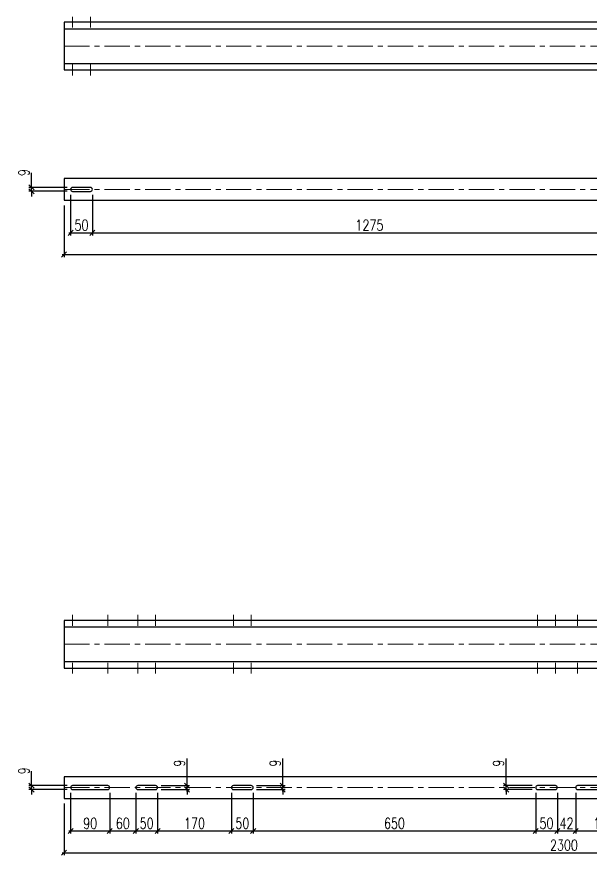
# Model space of a CAD drawing. Header units: millimetres. Extents: x -109 to 3611, y -131 to 11347.
# Drawn here: x -109 to 1210, y -131 to 1800 of the extents above; entities that cross this region are included whole.
import ezdxf

# ---------------------------------------------------------------- set-up
doc = ezdxf.new("R2010")
doc.units = ezdxf.units.MM
doc.header["$LTSCALE"] = 1.833333
doc.header["$PDMODE"] = 1
doc.linetypes.add('CENTER', pattern=[50.8, 31.75, -6.35, 6.35, -6.35])
doc.layers.get('0').update_dxf_attribs({"linetype": 'CONTINUOUS'})
doc.layers.get('Defpoints').update_dxf_attribs({"linetype": 'CONTINUOUS'})
for name, color, linetype, lineweight in [('k_inny', 40, 'CONTINUOUS', 13), ('k_konstrukcja', 3, 'CONTINUOUS', 25), ('k_osie', 6, 'CENTER', 5), ('k_wymiary', 1, 'CONTINUOUS', 5)]:
    doc.layers.add(name, color=color, linetype=linetype, lineweight=lineweight)
doc.styles.add('TXT3', font='SIMPLEX.SHX', dxfattribs={"width": 0.75, "height": 25})
doc.dimstyles.new('R1', dxfattribs={"dimtxt": 25, "dimasz": 11.666667, "dimexe": 5.833333, "dimexo": 12.5, "dimgap": 5, "dimtad": 1, "dimdec": 0, "dimzin": 0, "dimdsep": 46, "dimtxsty": 'TXT3', "dimblk1": 'OBLIQUE', "dimblk2": 'OBLIQUE', "dimsah": 1, "dimcen": -3, "dimdle": 4.166667, "dimclrt": 2, "dimadec": 0, "dimazin": 0, "dimtfac": 0.75, "dimtdec": 0, "dimtmove": 0, "dimatfit": 3, "dimldrblk": 'NONE', "dimfxl": 1, "dimtvp": 0.75, "dimtolj": 1, "dimtzin": 0, "dimarcsym": 0})

# ---------------------------------------------------------------- blocks, each defined once
blk = doc.blocks.new('Płatew L')
blk.add_lwpolyline([(-50, 4.5), (-50, 25), (-2690, 25), (-2690, -25), (-50, -25), (-50, -4.5)])
for points in [[(-2670.5, -4.5), (-2629.5, -4.5, 1), (-2629.5, 4.5), (-2670.5, 4.5, 1)], [(-1345.5, -4.5), (-1304.5, -4.5, 1), (-1304.5, 4.5), (-1345.5, 4.5, 1)]]:
    blk.add_lwpolyline(points, format="xyb", close=True)
blk.add_lwpolyline([(-50, 4.5), (-60.5, 4.5, 1), (-60.5, -4.5), (-50, -4.5)], format="xyb")
at = {"layer": 'k_inny'}
for points in [[(-275, 12), (-275, 37)], [(-75, 12), (-75, 37)]]:
    blk.add_lwpolyline(points, dxfattribs=at)
at = {"layer": 'k_osie'}
blk.add_lwpolyline([(-2690, 0), (-50, 0)], dxfattribs=at)
blk = doc.blocks.new('Płatew S')
blk.add_lwpolyline([(-10, 4.5), (-10, 25), (-2310, 25), (-2310, -25), (-10, -25), (-10, -4.5)])
for points in [[(-2290.5, -4.5), (-2209.5, -4.5, 1), (-2209.5, 4.5), (-2290.5, 4.5, 1)], [(-2140.5, -4.5), (-2099.5, -4.5, 1), (-2099.5, 4.5), (-2140.5, 4.5, 1)], [(-1920.5, -4.5), (-1879.5, -4.5, 1), (-1879.5, 4.5), (-1920.5, 4.5, 1)], [(-1220.5, -4.5), (-1179.5, -4.5, 1), (-1179.5, 4.5), (-1220.5, 4.5, 1)], [(-1128.5, -4.5), (-1007.5, -4.5, 1), (-1007.5, 4.5), (-1128.5, 4.5, 1)], [(-520.5, -4.5), (-479.5, -4.5, 1), (-479.5, 4.5), (-520.5, 4.5, 1)]]:
    blk.add_lwpolyline(points, format="xyb", close=True)
blk.add_lwpolyline([(-10, 4.5), (-20.5, 4.5, 1), (-20.5, -4.5), (-10, -4.5)], format="xyb")
at = {"layer": 'k_inny'}
for points in [[(-235, 12), (-235, 37)], [(-35, 12), (-35, 37)]]:
    blk.add_lwpolyline(points, dxfattribs=at)
at = {"layer": 'k_osie'}
blk.add_lwpolyline([(-2310, 0), (-10, 0)], dxfattribs=at)
blk = doc.blocks.new('Poz. 81')
blk.add_lwpolyline([(-2275, 55), (-2275, -55), (25, -55), (25, 55)], close=True)
for points in [[(-2275, 40), (25, 40)], [(-2275, -40), (25, -40)]]:
    blk.add_lwpolyline(points)
for centre in [(-200, 0), (0, 0)]:
    blk.add_circle(centre, 7)
at = {"layer": 'k_inny'}
for points in [[(-2255.5, 42.5), (-2255.5, 67.5)], [(-2174.5, 42.5), (-2174.5, 67.5)], [(-2105.5, 42.5), (-2105.5, 67.5)], [(-2064.5, 42.5), (-2064.5, 67.5)], [(-1885.5, 42.5), (-1885.5, 67.5)], [(-1844.5, 42.5), (-1844.5, 67.5)], [(-1185.5, 42.5), (-1185.5, 67.5)], [(-1144.5, 42.5), (-1144.5, 67.5)], [(-1093.5, 42.5), (-1093.5, 67.5)], [(-972.5, 42.5), (-972.5, 67.5)], [(-485.5, 42.5), (-485.5, 67.5)], [(-444.5, 42.5), (-444.5, 67.5)], [(14.5, 42.5), (14.5, 67.5)], [(-2255.5, -67.5), (-2255.5, -42.5)], [(-2174.5, -67.5), (-2174.5, -42.5)], [(-2105.5, -67.5), (-2105.5, -42.5)], [(-2064.5, -67.5), (-2064.5, -42.5)], [(-1885.5, -67.5), (-1885.5, -42.5)], [(-1844.5, -67.5), (-1844.5, -42.5)], [(-1185.5, -67.5), (-1185.5, -42.5)], [(-1144.5, -67.5), (-1144.5, -42.5)], [(-1093.5, -67.5), (-1093.5, -42.5)], [(-972.5, -67.5), (-972.5, -42.5)], [(-485.5, -67.5), (-485.5, -42.5)], [(-444.5, -67.5), (-444.5, -42.5)], [(14.5, -67.5), (14.5, -42.5)]]:
    blk.add_lwpolyline(points, dxfattribs=at)
at = {"layer": 'k_osie'}
blk.add_lwpolyline([(-2275, 0), (25, 0)], dxfattribs=at)
blk = doc.blocks.new('_Oblique')
at = {"color": 0, "linetype": 'ByBlock', "lineweight": -2}
blk.add_line((-0.5, -0.5), (0.5, 0.5), dxfattribs=at)
blk = doc.blocks.new('*D580')
at = {"layer": 'Defpoints', "color": 0}
for p in [(15, 25), (105, 25), (105, -75)]:
    blk.add_point(p, dxfattribs=at)
at = {"layer": 'k_wymiary', "color": 0, "lineweight": -2}
for p, q in [((15, 12.5), (15, -80.8)), ((105, 12.5), (105, -80.8)), ((10.8, -75), (109.2, -75))]:
    blk.add_line(p, q, dxfattribs=at)
at = {"layer": 'k_wymiary', "color": 0, "linetype": 'ByBlock', "lineweight": -2, "xscale": 11.66666666666666, "yscale": 11.66666666666666, "zscale": 11.66666666666666, "rotation": 180}
blk.add_blockref('_Oblique', (15, -75), dxfattribs=at)
at = {"layer": 'k_wymiary', "color": 0, "linetype": 'ByBlock', "lineweight": -2, "xscale": 11.66666666666666, "yscale": 11.66666666666666, "zscale": 11.66666666666666}
blk.add_blockref('_Oblique', (105, -75), dxfattribs=at)
at = {"layer": 'k_wymiary', "color": 2, "insert": (60, -57.5), "char_height": 25, "attachment_point": 5, "style": 'TXT3'}
blk.add_mtext('\\A1;90', dxfattribs=at)
blk = doc.blocks.new('_None')
blk = doc.blocks.new('*D581')
at = {"layer": 'Defpoints', "color": 0}
for p in [(105, 25), (165, 25), (165, -75)]:
    blk.add_point(p, dxfattribs=at)
at = {"layer": 'k_wymiary', "color": 0, "lineweight": -2}
for p, q in [((105, 12.5), (105, -80.8)), ((165, 12.5), (165, -80.8)), ((100.8, -75), (169.2, -75))]:
    blk.add_line(p, q, dxfattribs=at)
at = {"layer": 'k_wymiary', "color": 0, "linetype": 'ByBlock', "lineweight": -2, "xscale": 11.66666666666666, "yscale": 11.66666666666666, "zscale": 11.66666666666666, "rotation": 180}
blk.add_blockref('_Oblique', (105, -75), dxfattribs=at)
at = {"layer": 'k_wymiary', "color": 0, "linetype": 'ByBlock', "lineweight": -2, "xscale": 11.66666666666666, "yscale": 11.66666666666666, "zscale": 11.66666666666666}
blk.add_blockref('_Oblique', (165, -75), dxfattribs=at)
at = {"layer": 'k_wymiary', "color": 2, "insert": (135, -57.5), "char_height": 25, "attachment_point": 5, "style": 'TXT3'}
blk.add_mtext('\\A1;60', dxfattribs=at)
blk = doc.blocks.new('*D582')
at = {"layer": 'Defpoints', "color": 0}
for p in [(165, 25), (215, 25), (215, -75)]:
    blk.add_point(p, dxfattribs=at)
at = {"layer": 'k_wymiary', "color": 0, "lineweight": -2}
for p, q in [((165, 12.5), (165, -80.8)), ((215, 12.5), (215, -80.8)), ((160.8, -75), (219.2, -75))]:
    blk.add_line(p, q, dxfattribs=at)
at = {"layer": 'k_wymiary', "color": 0, "linetype": 'ByBlock', "lineweight": -2, "xscale": 11.66666666666666, "yscale": 11.66666666666666, "zscale": 11.66666666666666, "rotation": 180}
blk.add_blockref('_Oblique', (165, -75), dxfattribs=at)
at = {"layer": 'k_wymiary', "color": 0, "linetype": 'ByBlock', "lineweight": -2, "xscale": 11.66666666666666, "yscale": 11.66666666666666, "zscale": 11.66666666666666}
blk.add_blockref('_Oblique', (215, -75), dxfattribs=at)
at = {"layer": 'k_wymiary', "color": 2, "insert": (190, -57.5), "char_height": 25, "attachment_point": 5, "style": 'TXT3'}
blk.add_mtext('\\A1;50', dxfattribs=at)
blk = doc.blocks.new('*D583')
at = {"layer": 'Defpoints', "color": 0}
for p in [(215, 25), (385, 25), (385, -75)]:
    blk.add_point(p, dxfattribs=at)
at = {"layer": 'k_wymiary', "color": 0, "lineweight": -2}
for p, q in [((215, 12.5), (215, -80.8)), ((385, 12.5), (385, -80.8)), ((210.8, -75), (389.2, -75))]:
    blk.add_line(p, q, dxfattribs=at)
at = {"layer": 'k_wymiary', "color": 0, "linetype": 'ByBlock', "lineweight": -2, "xscale": 11.66666666666666, "yscale": 11.66666666666666, "zscale": 11.66666666666666, "rotation": 180}
blk.add_blockref('_Oblique', (215, -75), dxfattribs=at)
at = {"layer": 'k_wymiary', "color": 0, "linetype": 'ByBlock', "lineweight": -2, "xscale": 11.66666666666666, "yscale": 11.66666666666666, "zscale": 11.66666666666666}
blk.add_blockref('_Oblique', (385, -75), dxfattribs=at)
at = {"layer": 'k_wymiary', "color": 2, "insert": (300, -57.5), "char_height": 25, "attachment_point": 5, "style": 'TXT3'}
blk.add_mtext('\\A1;170', dxfattribs=at)
blk = doc.blocks.new('*D584')
at = {"layer": 'Defpoints', "color": 0}
for p in [(385, 25), (435, 25), (435, -75)]:
    blk.add_point(p, dxfattribs=at)
at = {"layer": 'k_wymiary', "color": 0, "lineweight": -2}
for p, q in [((385, 12.5), (385, -80.8)), ((435, 12.5), (435, -80.8)), ((380.8, -75), (439.2, -75))]:
    blk.add_line(p, q, dxfattribs=at)
at = {"layer": 'k_wymiary', "color": 0, "linetype": 'ByBlock', "lineweight": -2, "xscale": 11.66666666666666, "yscale": 11.66666666666666, "zscale": 11.66666666666666, "rotation": 180}
blk.add_blockref('_Oblique', (385, -75), dxfattribs=at)
at = {"layer": 'k_wymiary', "color": 0, "linetype": 'ByBlock', "lineweight": -2, "xscale": 11.66666666666666, "yscale": 11.66666666666666, "zscale": 11.66666666666666}
blk.add_blockref('_Oblique', (435, -75), dxfattribs=at)
at = {"layer": 'k_wymiary', "color": 2, "insert": (410, -57.5), "char_height": 25, "attachment_point": 5, "style": 'TXT3'}
blk.add_mtext('\\A1;50', dxfattribs=at)
blk = doc.blocks.new('*D585')
at = {"layer": 'Defpoints', "color": 0}
for p in [(435, 25), (1085, 25), (1085, -75)]:
    blk.add_point(p, dxfattribs=at)
at = {"layer": 'k_wymiary', "color": 0, "lineweight": -2}
for p, q in [((435, 12.5), (435, -80.8)), ((1085, 12.5), (1085, -80.8)), ((430.8, -75), (1089.2, -75))]:
    blk.add_line(p, q, dxfattribs=at)
at = {"layer": 'k_wymiary', "color": 0, "linetype": 'ByBlock', "lineweight": -2, "xscale": 11.66666666666666, "yscale": 11.66666666666666, "zscale": 11.66666666666666, "rotation": 180}
blk.add_blockref('_Oblique', (435, -75), dxfattribs=at)
at = {"layer": 'k_wymiary', "color": 0, "linetype": 'ByBlock', "lineweight": -2, "xscale": 11.66666666666666, "yscale": 11.66666666666666, "zscale": 11.66666666666666}
blk.add_blockref('_Oblique', (1085, -75), dxfattribs=at)
at = {"layer": 'k_wymiary', "color": 2, "insert": (760, -57.5), "char_height": 25, "attachment_point": 5, "style": 'TXT3'}
blk.add_mtext('\\A1;650', dxfattribs=at)
blk = doc.blocks.new('*D586')
at = {"layer": 'Defpoints', "color": 0}
for p in [(1085, 25), (1135, 25), (1135, -75)]:
    blk.add_point(p, dxfattribs=at)
at = {"layer": 'k_wymiary', "color": 0, "lineweight": -2}
for p, q in [((1085, 12.5), (1085, -80.8)), ((1135, 12.5), (1135, -80.8)), ((1080.8, -75), (1139.2, -75))]:
    blk.add_line(p, q, dxfattribs=at)
at = {"layer": 'k_wymiary', "color": 0, "linetype": 'ByBlock', "lineweight": -2, "xscale": 11.66666666666666, "yscale": 11.66666666666666, "zscale": 11.66666666666666, "rotation": 180}
blk.add_blockref('_Oblique', (1085, -75), dxfattribs=at)
at = {"layer": 'k_wymiary', "color": 0, "linetype": 'ByBlock', "lineweight": -2, "xscale": 11.66666666666666, "yscale": 11.66666666666666, "zscale": 11.66666666666666}
blk.add_blockref('_Oblique', (1135, -75), dxfattribs=at)
at = {"layer": 'k_wymiary', "color": 2, "insert": (1110, -57.5), "char_height": 25, "attachment_point": 5, "style": 'TXT3'}
blk.add_mtext('\\A1;50', dxfattribs=at)
blk = doc.blocks.new('*D587')
at = {"layer": 'Defpoints', "color": 0}
for p in [(1135, 25), (1177, 25), (1177, -75)]:
    blk.add_point(p, dxfattribs=at)
at = {"layer": 'k_wymiary', "color": 0, "lineweight": -2}
for p, q in [((1135, 12.5), (1135, -80.8)), ((1177, 12.5), (1177, -80.8)), ((1130.8, -75), (1181.2, -75))]:
    blk.add_line(p, q, dxfattribs=at)
at = {"layer": 'k_wymiary', "color": 0, "linetype": 'ByBlock', "lineweight": -2, "xscale": 11.66666666666666, "yscale": 11.66666666666666, "zscale": 11.66666666666666, "rotation": 180}
blk.add_blockref('_Oblique', (1135, -75), dxfattribs=at)
at = {"layer": 'k_wymiary', "color": 0, "linetype": 'ByBlock', "lineweight": -2, "xscale": 11.66666666666666, "yscale": 11.66666666666666, "zscale": 11.66666666666666}
blk.add_blockref('_Oblique', (1177, -75), dxfattribs=at)
at = {"layer": 'k_wymiary', "color": 2, "insert": (1156, -57.5), "char_height": 25, "attachment_point": 5, "style": 'TXT3'}
blk.add_mtext('\\A1;42', dxfattribs=at)
blk = doc.blocks.new('*D588')
at = {"layer": 'Defpoints', "color": 0}
for p in [(1177, 25), (1307, 25), (1307, -75)]:
    blk.add_point(p, dxfattribs=at)
at = {"layer": 'k_wymiary', "color": 0, "lineweight": -2}
for p, q in [((1177, 12.5), (1177, -80.8)), ((1307, 12.5), (1307, -80.8)), ((1172.8, -75), (1311.2, -75))]:
    blk.add_line(p, q, dxfattribs=at)
at = {"layer": 'k_wymiary', "color": 0, "linetype": 'ByBlock', "lineweight": -2, "xscale": 11.66666666666666, "yscale": 11.66666666666666, "zscale": 11.66666666666666, "rotation": 180}
blk.add_blockref('_Oblique', (1177, -75), dxfattribs=at)
at = {"layer": 'k_wymiary', "color": 0, "linetype": 'ByBlock', "lineweight": -2, "xscale": 11.66666666666666, "yscale": 11.66666666666666, "zscale": 11.66666666666666}
blk.add_blockref('_Oblique', (1307, -75), dxfattribs=at)
at = {"layer": 'k_wymiary', "color": 2, "insert": (1242, -57.5), "char_height": 25, "attachment_point": 5, "style": 'TXT3'}
blk.add_mtext('\\A1;130', dxfattribs=at)
blk = doc.blocks.new('*D592')
at = {"layer": 'Defpoints', "color": 0}
for p in [(0, 0.5), (2300, 0), (2300, -125)]:
    blk.add_point(p, dxfattribs=at)
at = {"layer": 'k_wymiary', "color": 0, "lineweight": -2}
for p, q in [((0, -12), (0, -130.8)), ((2300, -12.5), (2300, -130.8)), ((-4.2, -125), (2304.2, -125))]:
    blk.add_line(p, q, dxfattribs=at)
at = {"layer": 'k_wymiary', "color": 0, "linetype": 'ByBlock', "lineweight": -2, "xscale": 11.66666666666666, "yscale": 11.66666666666666, "zscale": 11.66666666666666, "rotation": 180}
blk.add_blockref('_Oblique', (0, -125), dxfattribs=at)
at = {"layer": 'k_wymiary', "color": 0, "linetype": 'ByBlock', "lineweight": -2, "xscale": 11.66666666666666, "yscale": 11.66666666666666, "zscale": 11.66666666666666}
blk.add_blockref('_Oblique', (2300, -125), dxfattribs=at)
at = {"layer": 'k_wymiary', "color": 2, "insert": (1150, -107.5), "char_height": 25, "attachment_point": 5, "style": 'TXT3'}
blk.add_mtext('\\A1;2300', dxfattribs=at)
blk = doc.blocks.new('*D593')
at = {"layer": 'Defpoints', "color": 0}
for p in [(-75, 29.5), (19.5, 29.5), (19.5, 20.5)]:
    blk.add_point(p, dxfattribs=at)
at = {"layer": 'k_wymiary', "color": 0, "lineweight": -2}
for p, q in [((-75, 29.5), (-75, 62.8)), ((7, 29.5), (-80.8, 29.5)), ((7, 20.5), (-80.8, 20.5)), ((-75, 20.5), (-75, 29.5)), ((-75, 20.5), (-75, 8.8))]:
    blk.add_line(p, q, dxfattribs=at)
at = {"layer": 'k_wymiary', "color": 0, "linetype": 'ByBlock', "lineweight": -2, "xscale": 11.66666666666666, "yscale": 11.66666666666666, "zscale": 11.66666666666666}
for p, rotation in [((-75, 29.5), 270), ((-75, 20.5), 90)]:
    blk.add_blockref('_Oblique', p, dxfattribs=dict(at, rotation=rotation))
at = {"layer": 'k_wymiary', "color": 2, "insert": (-92.5, 63.6), "char_height": 25, "attachment_point": 5, "rotation": 90, "style": 'TXT3'}
blk.add_mtext('\\A1;9', dxfattribs=at)
blk = doc.blocks.new('*D594')
at = {"layer": 'Defpoints', "color": 0}
for p in [(210.5, 29.5), (210.5, 20.5), (283, 29.5)]:
    blk.add_point(p, dxfattribs=at)
at = {"layer": 'k_wymiary', "color": 0, "lineweight": -2}
for p, q in [((283, 29.5), (283, 92.1)), ((223, 29.5), (288.8, 29.5)), ((223, 20.5), (288.8, 20.5)), ((283, 16.3), (283, 33.7)), ((283, 20.5), (283, 8.8))]:
    blk.add_line(p, q, dxfattribs=at)
at = {"layer": 'k_wymiary', "color": 0, "linetype": 'ByBlock', "lineweight": -2, "xscale": 11.66666666666666, "yscale": 11.66666666666666, "zscale": 11.66666666666666}
for p, rotation in [((283, 29.5), 270), ((283, 20.5), 90)]:
    blk.add_blockref('_Oblique', p, dxfattribs=dict(at, rotation=rotation))
at = {"layer": 'k_wymiary', "color": 2, "insert": (265.5, 81.3), "char_height": 25, "attachment_point": 5, "rotation": 90, "style": 'TXT3'}
blk.add_mtext('\\A1;9', dxfattribs=at)
blk = doc.blocks.new('*D595')
at = {"layer": 'Defpoints', "color": 0}
for p in [(430.5, 29.5), (430.5, 20.5), (503, 29.5)]:
    blk.add_point(p, dxfattribs=at)
at = {"layer": 'k_wymiary', "color": 0, "lineweight": -2}
for p, q in [((503, 29.5), (503, 92.1)), ((443, 29.5), (508.8, 29.5)), ((443, 20.5), (508.8, 20.5)), ((503, 16.3), (503, 33.7)), ((503, 20.5), (503, 8.8))]:
    blk.add_line(p, q, dxfattribs=at)
at = {"layer": 'k_wymiary', "color": 0, "linetype": 'ByBlock', "lineweight": -2, "xscale": 11.66666666666666, "yscale": 11.66666666666666, "zscale": 11.66666666666666}
for p, rotation in [((503, 29.5), 270), ((503, 20.5), 90)]:
    blk.add_blockref('_Oblique', p, dxfattribs=dict(at, rotation=rotation))
at = {"layer": 'k_wymiary', "color": 2, "insert": (485.5, 81.3), "char_height": 25, "attachment_point": 5, "rotation": 90, "style": 'TXT3'}
blk.add_mtext('\\A1;9', dxfattribs=at)
blk = doc.blocks.new('*D598')
at = {"layer": 'Defpoints', "color": 0}
for p in [(1017, 29.5), (1089.5, 29.5), (1089.5, 20.5)]:
    blk.add_point(p, dxfattribs=at)
at = {"layer": 'k_wymiary', "color": 0, "lineweight": -2}
for p, q in [((1017, 29.5), (1017, 92.1)), ((1077, 29.5), (1011.2, 29.5)), ((1077, 20.5), (1011.2, 20.5)), ((1017, 16.3), (1017, 33.7)), ((1017, 20.5), (1017, 8.8))]:
    blk.add_line(p, q, dxfattribs=at)
at = {"layer": 'k_wymiary', "color": 0, "linetype": 'ByBlock', "lineweight": -2, "xscale": 11.66666666666666, "yscale": 11.66666666666666, "zscale": 11.66666666666666}
for p, rotation in [((1017, 29.5), 270), ((1017, 20.5), 90)]:
    blk.add_blockref('_Oblique', p, dxfattribs=dict(at, rotation=rotation))
at = {"layer": 'k_wymiary', "color": 2, "insert": (999.5, 81.3), "char_height": 25, "attachment_point": 5, "rotation": 90, "style": 'TXT3'}
blk.add_mtext('\\A1;9', dxfattribs=at)
blk = doc.blocks.new('*D627')
at = {"layer": 'Defpoints', "color": 0}
for p in [(15, 1402.4), (65, 1402.4), (65, 1302.4)]:
    blk.add_point(p, dxfattribs=at)
at = {"layer": 'k_wymiary', "color": 0, "lineweight": -2}
for p, q in [((15, 1389.9), (15, 1296.5)), ((65, 1389.9), (65, 1296.5)), ((10.8, 1302.4), (69.2, 1302.4))]:
    blk.add_line(p, q, dxfattribs=at)
at = {"layer": 'k_wymiary', "color": 0, "linetype": 'ByBlock', "lineweight": -2, "xscale": 11.66666666666666, "yscale": 11.66666666666666, "zscale": 11.66666666666666, "rotation": 180}
blk.add_blockref('_Oblique', (15, 1302.4), dxfattribs=at)
at = {"layer": 'k_wymiary', "color": 0, "linetype": 'ByBlock', "lineweight": -2, "xscale": 11.66666666666666, "yscale": 11.66666666666666, "zscale": 11.66666666666666}
blk.add_blockref('_Oblique', (65, 1302.4), dxfattribs=at)
at = {"layer": 'k_wymiary', "color": 2, "insert": (40, 1319.9), "char_height": 25, "attachment_point": 5, "style": 'TXT3'}
blk.add_mtext('\\A1;50', dxfattribs=at)
blk = doc.blocks.new('*D628')
at = {"layer": 'Defpoints', "color": 0}
for p in [(65, 1402.4), (1340, 1402.4), (1340, 1302.4)]:
    blk.add_point(p, dxfattribs=at)
at = {"layer": 'k_wymiary', "color": 0, "lineweight": -2}
for p, q in [((65, 1389.9), (65, 1296.5)), ((1340, 1389.9), (1340, 1296.5)), ((60.8, 1302.4), (1344.2, 1302.4))]:
    blk.add_line(p, q, dxfattribs=at)
at = {"layer": 'k_wymiary', "color": 0, "linetype": 'ByBlock', "lineweight": -2, "xscale": 11.66666666666666, "yscale": 11.66666666666666, "zscale": 11.66666666666666, "rotation": 180}
blk.add_blockref('_Oblique', (65, 1302.4), dxfattribs=at)
at = {"layer": 'k_wymiary', "color": 0, "linetype": 'ByBlock', "lineweight": -2, "xscale": 11.66666666666666, "yscale": 11.66666666666666, "zscale": 11.66666666666666}
blk.add_blockref('_Oblique', (1340, 1302.4), dxfattribs=at)
at = {"layer": 'k_wymiary', "color": 2, "insert": (702.5, 1319.9), "char_height": 25, "attachment_point": 5, "style": 'TXT3'}
blk.add_mtext('\\A1;1275', dxfattribs=at)
blk = doc.blocks.new('*D631')
at = {"layer": 'Defpoints', "color": 0}
for p in [(0, 1377.9), (2640, 1377.4), (2640, 1252.4)]:
    blk.add_point(p, dxfattribs=at)
at = {"layer": 'k_wymiary', "color": 0, "lineweight": -2}
for p, q in [((0, 1365.4), (0, 1246.5)), ((2640, 1364.9), (2640, 1246.5)), ((-4.2, 1252.4), (2644.2, 1252.4))]:
    blk.add_line(p, q, dxfattribs=at)
at = {"layer": 'k_wymiary', "color": 0, "linetype": 'ByBlock', "lineweight": -2, "xscale": 11.66666666666666, "yscale": 11.66666666666666, "zscale": 11.66666666666666, "rotation": 180}
blk.add_blockref('_Oblique', (0, 1252.4), dxfattribs=at)
at = {"layer": 'k_wymiary', "color": 0, "linetype": 'ByBlock', "lineweight": -2, "xscale": 11.66666666666666, "yscale": 11.66666666666666, "zscale": 11.66666666666666}
blk.add_blockref('_Oblique', (2640, 1252.4), dxfattribs=at)
at = {"layer": 'k_wymiary', "color": 2, "insert": (1320, 1269.9), "char_height": 25, "attachment_point": 5, "style": 'TXT3'}
blk.add_mtext('\\A1;2640', dxfattribs=at)
blk = doc.blocks.new('*D632')
at = {"layer": 'Defpoints', "color": 0}
for p in [(-75, 1406.9), (19.5, 1406.9), (19.5, 1397.9)]:
    blk.add_point(p, dxfattribs=at)
at = {"layer": 'k_wymiary', "color": 0, "lineweight": -2}
for p, q in [((-75, 1406.9), (-75, 1440.2)), ((7, 1406.9), (-80.8, 1406.9)), ((7, 1397.9), (-80.8, 1397.9)), ((-75, 1397.9), (-75, 1406.9)), ((-75, 1397.9), (-75, 1386.3))]:
    blk.add_line(p, q, dxfattribs=at)
at = {"layer": 'k_wymiary', "color": 0, "linetype": 'ByBlock', "lineweight": -2, "xscale": 11.66666666666666, "yscale": 11.66666666666666, "zscale": 11.66666666666666}
for p, rotation in [((-75, 1406.9), 270), ((-75, 1397.9), 90)]:
    blk.add_blockref('_Oblique', p, dxfattribs=dict(at, rotation=rotation))
at = {"layer": 'k_wymiary', "color": 2, "insert": (-92.5, 1441.1), "char_height": 25, "attachment_point": 5, "rotation": 90, "style": 'TXT3'}
blk.add_mtext('\\A1;9', dxfattribs=at)
blk = doc.blocks.new('Poz. 82')
blk.add_lwpolyline([(-2615, 55), (-2615, -55), (25, -55), (25, 55)], close=True)
for points in [[(-2615, 40), (25, 40)], [(-2615, -40), (25, -40)]]:
    blk.add_lwpolyline(points)
for centre in [(-200, 0), (0, 0)]:
    blk.add_circle(centre, 7)
at = {"layer": 'k_inny'}
for points in [[(-2595.5, 42.5), (-2595.5, 67.5)], [(-2554.5, 42.5), (-2554.5, 67.5)], [(-1270.5, 42.5), (-1270.5, 67.5)], [(-1229.5, 42.5), (-1229.5, 67.5)], [(14.5, 42.5), (14.5, 67.5)], [(-2595.5, -67.5), (-2595.5, -42.5)], [(-2554.5, -67.5), (-2554.5, -42.5)], [(-1270.5, -67.5), (-1270.5, -42.5)], [(-1229.5, -67.5), (-1229.5, -42.5)], [(14.5, -67.5), (14.5, -42.5)]]:
    blk.add_lwpolyline(points, dxfattribs=at)
at = {"layer": 'k_osie'}
blk.add_lwpolyline([(-2615, 0), (25, 0)], dxfattribs=at)

msp = doc.modelspace()

# ---------------------------------------------------------------- block references
at = {"layer": 'k_konstrukcja'}
for name, p in [('Poz. 82', (2615, 1732.36)), ('Płatew L', (2690, 1402.36)), ('Poz. 81', (2275, 355)), ('Płatew S', (2310, 25))]:
    msp.add_blockref(name, p, dxfattribs=at)

# ---------------------------------------------------------------- dimensions: what is measured, and where the dimension line sits
at = {"layer": 'k_wymiary'}
for base, p1, p2, picture, middle in [((-75, 1406.94), (19.5, 1397.94), (19.5, 1406.94), '*D632', (-92.5, 1441.07)), ((-75, 29.5), (19.5, 20.5), (19.5, 29.5), '*D593', (-92.5, 63.64))]:
    dim = msp.add_linear_dim(base=base, p1=p1, p2=p2, angle=90, dimstyle='R1', dxfattribs=at)
    dim.commit()
    dim.dimension.update_dxf_attribs({"geometry": picture, "text_midpoint": middle})
for base, p1, p2, picture, middle in [((65, 1302.36), (15, 1402.36), (65, 1402.36), '*D627', (40, 1319.86)), ((2640, 1252.36), (0, 1377.86), (2640, 1377.36), '*D631', (1320, 1269.86)), ((105, -75), (15, 25), (105, 25), '*D580', (60, -57.5)), ((2300, -125), (0, 0.5), (2300, 0), '*D592', (1150, -107.5))]:
    dim = msp.add_linear_dim(base=base, p1=p1, p2=p2, dimstyle='R1', dxfattribs=at)
    dim.commit()
    dim.dimension.update_dxf_attribs({"geometry": picture, "text_midpoint": middle})
for base, p1, p2, picture, middle in [((1340, 1302.36), (65, 1402.36), (1340, 1402.36), '*D628', (702.5, 1319.86)), ((165, -75), (105, 25), (165, 25), '*D581', (135, -57.5)), ((215, -75), (165, 25), (215, 25), '*D582', (190, -57.5)), ((385, -75), (215, 25), (385, 25), '*D583', (300, -57.5)), ((435, -75), (385, 25), (435, 25), '*D584', (410, -57.5)), ((1085, -75), (435, 25), (1085, 25), '*D585', (760, -57.5)), ((1135, -75), (1085, 25), (1135, 25), '*D586', (1110, -57.5)), ((1177, -75), (1135, 25), (1177, 25), '*D587', (1156, -57.5)), ((1307, -75), (1177, 25), (1307, 25), '*D588', (1242, -57.5))]:
    dim = msp.add_linear_dim(base=base, p1=p1, p2=p2, dimstyle='R1', override={"dimtmove": 1}, dxfattribs=at)
    dim.commit()
    dim.dimension.update_dxf_attribs({"geometry": picture, "text_midpoint": middle})
for base, p1, p2, picture, middle in [((283, 29.5), (210.5, 20.5), (210.5, 29.5), '*D594', (283, 81.35)), ((503, 29.5), (430.5, 20.5), (430.5, 29.5), '*D595', (503, 81.35)), ((1017, 29.5), (1089.5, 20.5), (1089.5, 29.5), '*D598', (1017, 81.35))]:
    dim = msp.add_linear_dim(base=base, p1=p1, p2=p2, angle=90, dimstyle='R1', dxfattribs=at)
    dim.commit()
    dim.dimension.update_dxf_attribs({"geometry": picture, "text_midpoint": middle, "dimtype": 160})

doc.saveas('drawing.dxf')
